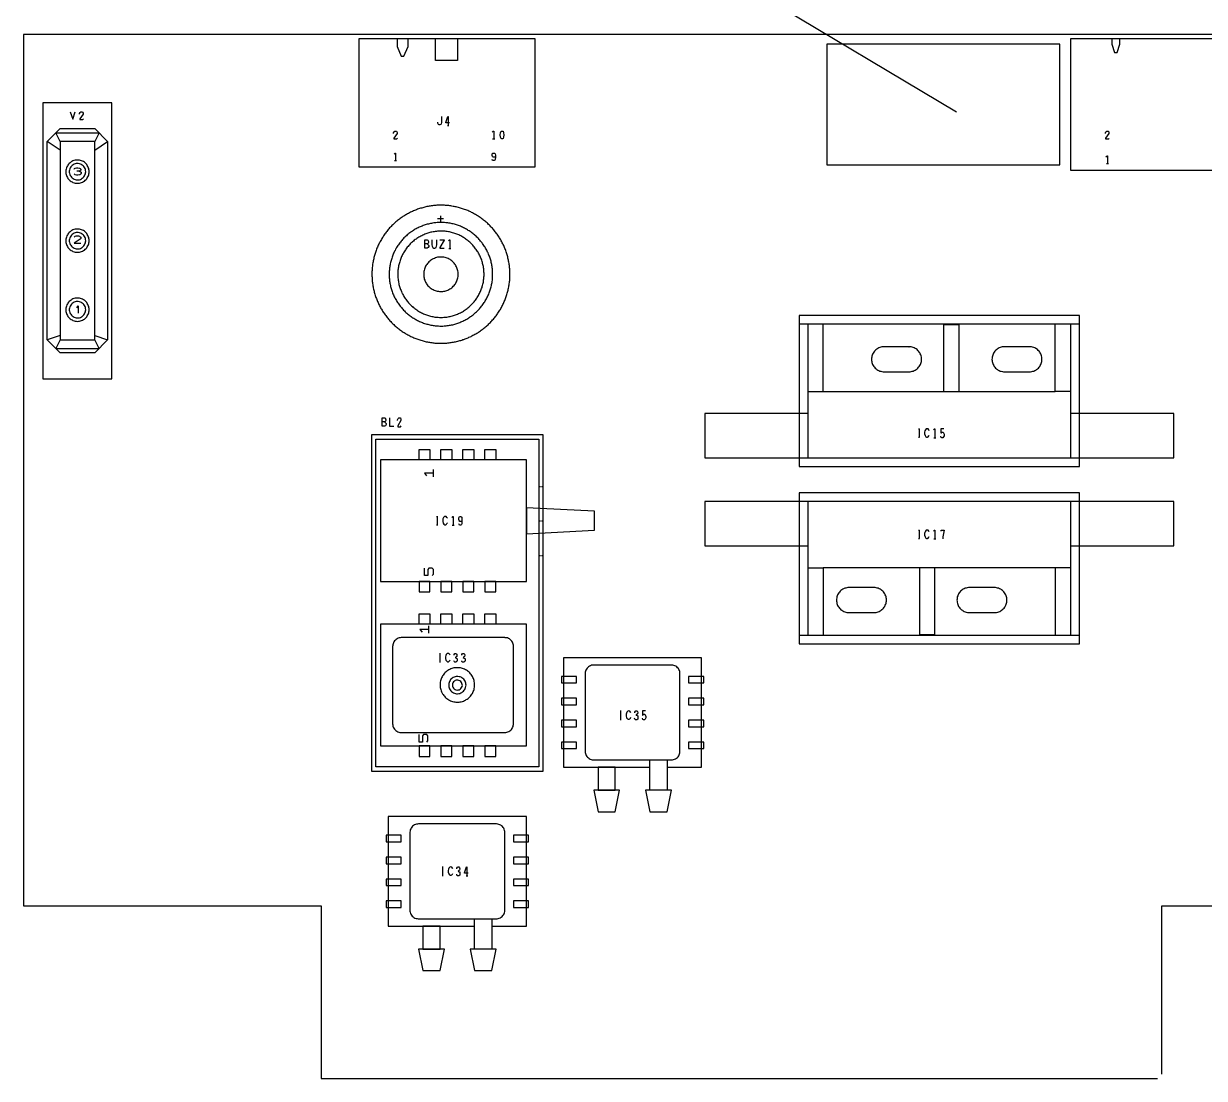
# Model space of a CAD drawing. Header units: millimetres. Extents: x 0 to 1189, y 35 to 806.
# Drawn here: x 262 to 638.5, y 295.2 to 631.5 of the extents above; entities that cross this region are included whole.
import ezdxf

# ---------------------------------------------------------------- set-up
doc = ezdxf.new("R2010")
doc.units = ezdxf.units.MM
doc.layers.add('Pen 1', color=7, linetype='Continuous')

msp = doc.modelspace()

# ---------------------------------------------------------------- linework, layer by layer
at = {"layer": 'Pen 1', "color": 7, "lineweight": 30}
for p, q in [((559.53, 603.22), (448.42, 669.53)), ((397.15, 599), (397.62, 599)), ((273.62, 591.12), (269.5, 593.88)), ((284.62, 591.12), (288.75, 593.88)), ((411.55, 594.75), (412.23, 594.75)), ((380.23, 587.78), (380.92, 587.78)), ((607.28, 586.9), (607.97, 586.9)), ((394, 569.3), (395.88, 569.3)), ((394.95, 570.15), (394.95, 568.42)), ((397.58, 559.72), (398.2, 559.72)), ((273.62, 532), (269.5, 530.62)), ((284.62, 532), (288.75, 530.62)), ((517, 514.12), (590.97, 514.12)), ((547.38, 502.27), (547.72, 502.27)), ((547.53, 502.27), (547.53, 499.58)), ((547.38, 499.58), (547.72, 499.58)), ((552.3, 499.45), (552.9, 499.45)), ((392.65, 486.92), (392.65, 489.27)), ((426.27, 483.9), (426.55, 483.9)), ((426.83, 483.9), (427.1, 483.9)), ((427.38, 483.9), (427.65, 483.9)), ((393.67, 474.35), (394.02, 474.35)), ((393.67, 471.62), (394.02, 471.62)), ((393.85, 474.35), (393.85, 471.62)), ((398.6, 471.52), (399.23, 471.52)), ((426.27, 472.9), (426.55, 472.9)), ((426.83, 472.9), (427.1, 472.9)), ((427.38, 472.9), (427.65, 472.9)), ((547.38, 469.98), (547.72, 469.98)), ((547.38, 467.27), (547.72, 467.27)), ((547.53, 469.98), (547.53, 467.27)), ((552.3, 467.15), (552.9, 467.15)), ((426.27, 461.9), (426.55, 461.9)), ((426.83, 461.9), (427.1, 461.9)), ((427.38, 461.9), (427.65, 461.9)), ((590.97, 457.98), (517, 457.98)), ((391.2, 437.08), (391.2, 439.42)), ((394.55, 430.67), (394.9, 430.67)), ((394.73, 430.67), (394.73, 427.98)), ((394.55, 427.98), (394.9, 427.98)), ((452.2, 412.35), (452.55, 412.35)), ((452.35, 412.35), (452.35, 409.62)), ((452.2, 409.62), (452.55, 409.62)), ((467.17, 394.38), (478.17, 394.38)), ((395.42, 362.58), (395.77, 362.58)), ((395.58, 362.58), (395.58, 359.85)), ((395.42, 359.85), (395.77, 359.85)), ((403.12, 359.75), (403.6, 359.75)), ((411.3, 343.73), (422.3, 343.73))]:
    msp.add_line(p, q, dxfattribs=at)
for points in [[(625, 296.55), (625, 350.2), (784.53, 350.2), (784.53, 627.97), (261.95, 627.97), (261.95, 350.2), (356.83, 350.2), (356.83, 295.17), (623.62, 295.17)], [(425.12, 585.78), (425.12, 626.65), (368.85, 626.65), (368.85, 585.78), (425.12, 585.78)], [(381.08, 626.65), (381.08, 624.12), (382.33, 621.05), (383.25, 621.05), (384.58, 624.12), (384.58, 626.65)], [(400.3, 626.65), (400.3, 619.67), (393.3, 619.67), (393.3, 626.65)], [(707.67, 626.65), (595.9, 626.65), (595.9, 584.72), (707.67, 584.72), (707.67, 626.65)], [(609, 626.65), (609, 624.9), (609.88, 622.28), (610.75, 622.28), (611.62, 624.9), (611.62, 626.65)], [(592.4, 586.4), (592.4, 624.9), (518.15, 624.9), (518.15, 586.4), (592.4, 586.4)], [(268.12, 518.25), (290.12, 518.25), (290.12, 606.25), (268.12, 606.25), (268.12, 518.25)], [(276.85, 603.3), (277.65, 601.03), (278.42, 603.3)], [(279.77, 602.58), (279.77, 602.78), (279.95, 603.08), (280.25, 603.3), (280.5, 603.3), (280.75, 603.25), (280.92, 602.88), (280.92, 602.58), (279.85, 601.08), (279.85, 600.88), (280.85, 600.88), (281.02, 601.08)], [(395.23, 601.83), (395.23, 599.97), (395.15, 599.55), (395, 599.3), (394.75, 599.2), (394.52, 599.2), (394.25, 599.3), (394.02, 599.67), (394.02, 600.03)], [(397.83, 599.85), (396.58, 599.85), (396.58, 599.97), (397.23, 601.83), (397.4, 601.83), (397.4, 599)], [(273.62, 526.5), (269.5, 530.62), (269.5, 593.88), (273.62, 598), (284.62, 598), (288.75, 593.88), (288.75, 530.62), (284.62, 526.5), (273.62, 526.5)], [(273.62, 593.88), (272.25, 596.62), (286, 596.62), (284.62, 593.88)], [(379.92, 596.45), (379.92, 596.65), (380.1, 596.97), (380.4, 597.17), (380.65, 597.17), (380.92, 597.12), (381.1, 596.78), (381.1, 596.45), (380.02, 594.95), (380.02, 594.75), (381, 594.75), (381.17, 594.95)], [(411.4, 596.88), (411.75, 597.17), (411.88, 597.17), (411.88, 594.75)], [(414.73, 597.17), (414.9, 597.12), (415.05, 596.65), (415.15, 596.05), (415.05, 595.28), (414.9, 594.8), (414.73, 594.75), (414.45, 594.75), (414.3, 594.8), (414.08, 595.28), (413.98, 596.05), (414.08, 596.65), (414.3, 597.12), (414.45, 597.17), (414.73, 597.17)], [(606.97, 596.45), (606.97, 596.65), (607.15, 596.97), (607.45, 597.17), (607.7, 597.17), (607.97, 597.12), (608.12, 596.78), (608.12, 596.45), (607.05, 594.95), (607.05, 594.75), (608.05, 594.75), (608.22, 594.95)], [(273.62, 530.62), (284.62, 530.62), (284.62, 593.88), (273.62, 593.88), (273.62, 530.62)], [(282.85, 584.25), (282.83, 584.6), (282.77, 584.95), (282.7, 585.28), (282.58, 585.62), (282.45, 585.92), (282.27, 586.22), (282.08, 586.53), (281.85, 586.8), (281.6, 587.03), (281.33, 587.25), (281.02, 587.45), (280.73, 587.6), (280.4, 587.75), (280.08, 587.85), (279.73, 587.92), (279.4, 587.95), (279.05, 587.97), (278.7, 587.95), (278.35, 587.88), (278, 587.8), (277.67, 587.67), (277.38, 587.53), (277.08, 587.35), (276.8, 587.12), (276.52, 586.9), (276.3, 586.65), (276.08, 586.38), (275.9, 586.08), (275.75, 585.78), (275.62, 585.45), (275.52, 585.1), (275.45, 584.75), (275.42, 584.42), (275.42, 584.08), (275.45, 583.72), (275.52, 583.38), (275.62, 583.05), (275.75, 582.72), (275.9, 582.4), (276.1, 582.12), (276.3, 581.85), (276.55, 581.58), (276.8, 581.35), (277.1, 581.15), (277.4, 580.97), (277.7, 580.83), (278.02, 580.7), (278.38, 580.62), (278.73, 580.58), (279.08, 580.55), (279.42, 580.55), (279.75, 580.6), (280.1, 580.67), (280.42, 580.78), (280.75, 580.9), (281.05, 581.08), (281.35, 581.28), (281.62, 581.5), (281.88, 581.75), (282.1, 582), (282.27, 582.3), (282.45, 582.6), (282.6, 582.92), (282.7, 583.25), (282.77, 583.58), (282.83, 583.92), (282.85, 584.25)], [(380.1, 589.88), (380.45, 590.2), (380.58, 590.2), (380.58, 587.78)], [(412.45, 589.1), (412.27, 588.9), (412.1, 588.85), (411.7, 588.85), (411.45, 589.05), (411.38, 589.38), (411.38, 589.78), (411.55, 590.15), (411.85, 590.2), (412.1, 590.2), (412.35, 589.97), (412.45, 589.47), (412.45, 588.85), (412.35, 588.17), (412.27, 587.97), (412, 587.78), (411.7, 587.78), (411.55, 587.83), (411.38, 588.17)], [(607.15, 589), (607.5, 589.33), (607.62, 589.33), (607.62, 586.9)], [(281.75, 584.25), (281.73, 584.6), (281.65, 584.95), (281.55, 585.28), (281.38, 585.58), (281.17, 585.88), (280.95, 586.12), (280.67, 586.35), (280.4, 586.55), (280.08, 586.7), (279.75, 586.8), (279.4, 586.85), (279.05, 586.88), (278.7, 586.83), (278.38, 586.75), (278.05, 586.62), (277.73, 586.45), (277.45, 586.25), (277.2, 586), (276.98, 585.75), (276.8, 585.45), (276.67, 585.12), (276.58, 584.78), (276.52, 584.45), (276.52, 584.1), (276.58, 583.75), (276.65, 583.4), (276.8, 583.08), (276.98, 582.78), (277.17, 582.5), (277.42, 582.28), (277.73, 582.05), (278.02, 581.9), (278.35, 581.78), (278.67, 581.67), (279.02, 581.65), (279.38, 581.65), (279.73, 581.7), (280.05, 581.8), (280.38, 581.95), (280.67, 582.15), (280.92, 582.38), (281.17, 582.62), (281.38, 582.9), (281.52, 583.22), (281.65, 583.55), (281.73, 583.88), (281.75, 584.22), (281.75, 584.25)], [(278.02, 585.05), (278.15, 585.22), (278.4, 585.42), (278.77, 585.5), (279.27, 585.5), (279.77, 585.42), (280.02, 585.22), (280.15, 585.05), (280.15, 584.78), (280.02, 584.6), (279.92, 584.5), (279.62, 584.4), (278.88, 584.4)], [(279.62, 584.4), (280.02, 584.35), (280.27, 584.08), (280.27, 583.7), (280.15, 583.42), (279.92, 583.25), (279.27, 583.15), (278.77, 583.15), (278.4, 583.25), (278.02, 583.6)], [(417.05, 551.55), (417.05, 551.9), (417.05, 552.25), (417.02, 552.6), (417, 552.95), (416.98, 553.3), (416.95, 553.65), (416.92, 553.97), (416.88, 554.33), (416.83, 554.67), (416.77, 555.03), (416.73, 555.38), (416.65, 555.7), (416.58, 556.05), (416.52, 556.4), (416.42, 556.72), (416.35, 557.08), (416.25, 557.4), (416.17, 557.75), (416.08, 558.08), (415.95, 558.4), (415.85, 558.72), (415.73, 559.08), (415.6, 559.4), (415.48, 559.72), (415.35, 560.05), (415.23, 560.35), (415.08, 560.67), (414.92, 561), (414.77, 561.3), (414.62, 561.62), (414.45, 561.92), (414.27, 562.22), (414.12, 562.53), (413.95, 562.83), (413.75, 563.12), (413.58, 563.42), (413.38, 563.72), (413.17, 564), (412.98, 564.3), (412.77, 564.58), (412.58, 564.85), (412.35, 565.12), (412.15, 565.4), (411.92, 565.67), (411.7, 565.95), (411.48, 566.2), (411.23, 566.45), (411, 566.72), (410.75, 566.97), (410.5, 567.2), (410.25, 567.45), (410, 567.7), (409.75, 567.92), (409.48, 568.15), (409.23, 568.38), (408.95, 568.6), (408.67, 568.83), (408.4, 569.05), (408.12, 569.25), (407.85, 569.45), (407.55, 569.65), (407.27, 569.85), (406.98, 570.05), (406.67, 570.22), (406.38, 570.4), (406.08, 570.58), (405.77, 570.75), (405.48, 570.92), (405.17, 571.1), (404.85, 571.25), (404.55, 571.4), (404.23, 571.55), (403.9, 571.7), (403.6, 571.83), (403.27, 571.95), (402.95, 572.1), (402.62, 572.2), (402.3, 572.33), (401.95, 572.45), (401.62, 572.55), (401.3, 572.65), (400.95, 572.75), (400.62, 572.83), (400.27, 572.92), (399.95, 573), (399.6, 573.08), (399.27, 573.15), (398.92, 573.2), (398.58, 573.28), (398.23, 573.33), (397.9, 573.38), (397.55, 573.42), (397.2, 573.45), (396.85, 573.47), (396.5, 573.5), (396.15, 573.53), (395.8, 573.55), (395.45, 573.55), (395.1, 573.55), (394.75, 573.55), (394.4, 573.55), (394.08, 573.53), (393.73, 573.53), (393.38, 573.5), (393.02, 573.45), (392.67, 573.42), (392.33, 573.38), (391.98, 573.35), (391.65, 573.3), (391.3, 573.22), (390.95, 573.17), (390.6, 573.1), (390.27, 573.03), (389.92, 572.95), (389.6, 572.88), (389.25, 572.78), (388.92, 572.67), (388.58, 572.58), (388.25, 572.47), (387.92, 572.38), (387.6, 572.25), (387.27, 572.12), (386.95, 572), (386.62, 571.88), (386.3, 571.75), (385.98, 571.6), (385.65, 571.45), (385.35, 571.3), (385.02, 571.15), (384.73, 570.97), (384.42, 570.83), (384.12, 570.65), (383.83, 570.47), (383.52, 570.3), (383.23, 570.1), (382.92, 569.92), (382.65, 569.72), (382.35, 569.53), (382.08, 569.33), (381.8, 569.1), (381.52, 568.9), (381.25, 568.67), (380.98, 568.47), (380.7, 568.25), (380.45, 568), (380.17, 567.78), (379.92, 567.53), (379.67, 567.3), (379.42, 567.05), (379.2, 566.8), (378.95, 566.55), (378.7, 566.3), (378.48, 566.03), (378.25, 565.78), (378.02, 565.5), (377.8, 565.22), (377.6, 564.95), (377.4, 564.67), (377.17, 564.4), (376.98, 564.1), (376.77, 563.83), (376.6, 563.53), (376.4, 563.22), (376.23, 562.95), (376.05, 562.65), (375.88, 562.33), (375.7, 562.03), (375.55, 561.72), (375.38, 561.42), (375.23, 561.1), (375.08, 560.78), (374.92, 560.47), (374.8, 560.15), (374.65, 559.83), (374.52, 559.5), (374.4, 559.17), (374.3, 558.85), (374.17, 558.53), (374.08, 558.2), (373.98, 557.85), (373.88, 557.53), (373.77, 557.17), (373.7, 556.85), (373.6, 556.5), (373.52, 556.17), (373.48, 555.83), (373.4, 555.47), (373.35, 555.15), (373.27, 554.8), (373.25, 554.45), (373.2, 554.1), (373.15, 553.75), (373.12, 553.4), (373.1, 553.08), (373.08, 552.72), (373.05, 552.38), (373.05, 552.03), (373.05, 551.67), (373.05, 551.33), (373.05, 550.97), (373.08, 550.62), (373.08, 550.28), (373.1, 549.92), (373.12, 549.58), (373.17, 549.22), (373.2, 548.9), (373.25, 548.55), (373.3, 548.2), (373.35, 547.85), (373.42, 547.53), (373.48, 547.17), (373.55, 546.83), (373.62, 546.5), (373.73, 546.15), (373.8, 545.83), (373.9, 545.47), (374, 545.15), (374.1, 544.8), (374.23, 544.47), (374.33, 544.15), (374.45, 543.83), (374.58, 543.5), (374.7, 543.17), (374.83, 542.85), (374.98, 542.53), (375.12, 542.22), (375.27, 541.9), (375.42, 541.6), (375.6, 541.28), (375.75, 540.97), (375.92, 540.67), (376.1, 540.38), (376.27, 540.08), (376.45, 539.78), (376.65, 539.47), (376.85, 539.2), (377.05, 538.9), (377.25, 538.62), (377.45, 538.35), (377.67, 538.08), (377.88, 537.8), (378.1, 537.53), (378.33, 537.25), (378.55, 537), (378.77, 536.72), (379.02, 536.47), (379.25, 536.22), (379.5, 535.97), (379.75, 535.72), (380, 535.5), (380.27, 535.25), (380.52, 535.03), (380.8, 534.8), (381.05, 534.58), (381.33, 534.35), (381.6, 534.12), (381.88, 533.92), (382.15, 533.72), (382.45, 533.53), (382.73, 533.33), (383.02, 533.12), (383.33, 532.95), (383.6, 532.75), (383.9, 532.58), (384.2, 532.4), (384.52, 532.22), (384.83, 532.08), (385.12, 531.9), (385.45, 531.75), (385.75, 531.6), (386.08, 531.45), (386.4, 531.33), (386.73, 531.17), (387.05, 531.05), (387.38, 530.92), (387.7, 530.83), (388.02, 530.7), (388.35, 530.6), (388.67, 530.5), (389.02, 530.4), (389.35, 530.3), (389.7, 530.2), (390.02, 530.12), (390.38, 530.05), (390.73, 529.97), (391.05, 529.92), (391.4, 529.85), (391.75, 529.8), (392.1, 529.75), (392.42, 529.7), (392.77, 529.67), (393.12, 529.62), (393.48, 529.6), (393.83, 529.58), (394.17, 529.58), (394.52, 529.55), (394.88, 529.55), (395.23, 529.55), (395.58, 529.55), (395.92, 529.58), (396.25, 529.58), (396.6, 529.6), (396.95, 529.62), (397.3, 529.67), (397.65, 529.7), (398, 529.75), (398.35, 529.8), (398.67, 529.85), (399.02, 529.9), (399.38, 529.97), (399.7, 530.05), (400.05, 530.12), (400.4, 530.2), (400.73, 530.3), (401.08, 530.38), (401.4, 530.47), (401.73, 530.58), (402.05, 530.7), (402.4, 530.8), (402.73, 530.92), (403.05, 531.05), (403.38, 531.17), (403.7, 531.33), (404, 531.45), (404.33, 531.6), (404.65, 531.75), (404.95, 531.9), (405.27, 532.08), (405.58, 532.22), (405.88, 532.4), (406.17, 532.58), (406.48, 532.75), (406.77, 532.92), (407.08, 533.12), (407.35, 533.33), (407.65, 533.5), (407.92, 533.7), (408.2, 533.92), (408.5, 534.12), (408.75, 534.35), (409.02, 534.58), (409.3, 534.78), (409.58, 535.03), (409.83, 535.25), (410.08, 535.47), (410.33, 535.72), (410.58, 535.97), (410.83, 536.22), (411.08, 536.47), (411.3, 536.72), (411.52, 536.97), (411.77, 537.25), (412, 537.5), (412.2, 537.78), (412.42, 538.05), (412.65, 538.33), (412.85, 538.6), (413.05, 538.9), (413.25, 539.17), (413.45, 539.47), (413.62, 539.78), (413.83, 540.05), (414, 540.35), (414.17, 540.65), (414.35, 540.97), (414.5, 541.28), (414.67, 541.58), (414.83, 541.9), (414.98, 542.2), (415.12, 542.53), (415.25, 542.85), (415.4, 543.17), (415.52, 543.47), (415.65, 543.8), (415.77, 544.15), (415.88, 544.47), (416, 544.8), (416.1, 545.12), (416.2, 545.47), (416.3, 545.8), (416.38, 546.15), (416.45, 546.47), (416.52, 546.83), (416.6, 547.15), (416.67, 547.5), (416.73, 547.85), (416.8, 548.17), (416.85, 548.53), (416.9, 548.88), (416.92, 549.22), (416.98, 549.58), (417, 549.92), (417.02, 550.28), (417.02, 550.62), (417.05, 550.95), (417.05, 551.3), (417.05, 551.55)], [(282.85, 562.25), (282.83, 562.6), (282.77, 562.95), (282.7, 563.28), (282.58, 563.6), (282.45, 563.92), (282.27, 564.22), (282.08, 564.53), (281.85, 564.78), (281.6, 565.03), (281.33, 565.25), (281.02, 565.45), (280.73, 565.6), (280.4, 565.75), (280.08, 565.85), (279.73, 565.92), (279.4, 565.95), (279.05, 565.95), (278.7, 565.92), (278.35, 565.88), (278, 565.8), (277.67, 565.67), (277.38, 565.53), (277.08, 565.35), (276.8, 565.12), (276.52, 564.9), (276.3, 564.65), (276.08, 564.38), (275.9, 564.08), (275.75, 563.75), (275.62, 563.42), (275.52, 563.1), (275.45, 562.75), (275.42, 562.4), (275.42, 562.08), (275.45, 561.72), (275.52, 561.38), (275.62, 561.05), (275.75, 560.72), (275.9, 560.4), (276.1, 560.1), (276.3, 559.83), (276.55, 559.58), (276.8, 559.35), (277.1, 559.15), (277.4, 558.97), (277.7, 558.83), (278.02, 558.7), (278.38, 558.62), (278.73, 558.55), (279.08, 558.55), (279.42, 558.55), (279.75, 558.6), (280.1, 558.67), (280.42, 558.78), (280.75, 558.9), (281.05, 559.08), (281.35, 559.28), (281.62, 559.5), (281.88, 559.72), (282.1, 560), (282.27, 560.3), (282.45, 560.6), (282.6, 560.92), (282.7, 561.25), (282.77, 561.58), (282.83, 561.92), (282.85, 562.25)], [(411.55, 551.55), (411.55, 551.9), (411.52, 552.25), (411.52, 552.6), (411.5, 552.95), (411.45, 553.3), (411.42, 553.62), (411.38, 553.97), (411.33, 554.33), (411.25, 554.67), (411.17, 555), (411.1, 555.35), (411.02, 555.7), (410.92, 556.03), (410.83, 556.35), (410.73, 556.7), (410.62, 557.03), (410.5, 557.35), (410.38, 557.67), (410.25, 558), (410.1, 558.33), (409.95, 558.62), (409.8, 558.95), (409.65, 559.25), (409.48, 559.55), (409.3, 559.88), (409.12, 560.17), (408.95, 560.45), (408.75, 560.75), (408.55, 561.05), (408.35, 561.33), (408.15, 561.6), (407.92, 561.88), (407.7, 562.15), (407.48, 562.4), (407.25, 562.67), (407, 562.92), (406.77, 563.17), (406.52, 563.42), (406.27, 563.65), (406, 563.9), (405.75, 564.12), (405.48, 564.35), (405.2, 564.55), (404.92, 564.78), (404.65, 564.97), (404.35, 565.17), (404.08, 565.38), (403.77, 565.55), (403.48, 565.75), (403.17, 565.92), (402.88, 566.08), (402.55, 566.25), (402.25, 566.4), (401.92, 566.55), (401.62, 566.7), (401.3, 566.83), (400.98, 566.95), (400.65, 567.08), (400.33, 567.2), (399.98, 567.3), (399.65, 567.4), (399.33, 567.5), (398.98, 567.58), (398.62, 567.65), (398.3, 567.72), (397.95, 567.8), (397.6, 567.85), (397.27, 567.9), (396.92, 567.95), (396.58, 567.97), (396.23, 568), (395.88, 568.03), (395.52, 568.05), (395.17, 568.05), (394.83, 568.05), (394.48, 568.05), (394.12, 568.03), (393.8, 568), (393.45, 567.97), (393.1, 567.95), (392.75, 567.9), (392.4, 567.85), (392.05, 567.78), (391.73, 567.72), (391.38, 567.65), (391.05, 567.55), (390.7, 567.47), (390.38, 567.38), (390.02, 567.28), (389.7, 567.17), (389.38, 567.05), (389.05, 566.92), (388.73, 566.8), (388.4, 566.65), (388.08, 566.53), (387.77, 566.38), (387.45, 566.2), (387.15, 566.05), (386.85, 565.88), (386.55, 565.7), (386.25, 565.53), (385.95, 565.33), (385.67, 565.12), (385.38, 564.92), (385.1, 564.72), (384.83, 564.5), (384.55, 564.3), (384.3, 564.08), (384.02, 563.83), (383.77, 563.6), (383.52, 563.35), (383.27, 563.12), (383.02, 562.88), (382.8, 562.6), (382.58, 562.35), (382.35, 562.08), (382.12, 561.8), (381.9, 561.53), (381.7, 561.25), (381.5, 560.97), (381.3, 560.67), (381.1, 560.4), (380.92, 560.1), (380.75, 559.8), (380.58, 559.5), (380.42, 559.17), (380.25, 558.88), (380.1, 558.55), (379.95, 558.25), (379.83, 557.92), (379.7, 557.6), (379.58, 557.28), (379.45, 556.95), (379.35, 556.6), (379.25, 556.28), (379.15, 555.95), (379.05, 555.6), (378.98, 555.28), (378.9, 554.92), (378.83, 554.58), (378.77, 554.25), (378.73, 553.9), (378.67, 553.55), (378.62, 553.2), (378.6, 552.85), (378.58, 552.5), (378.55, 552.17), (378.55, 551.83), (378.55, 551.47), (378.55, 551.12), (378.58, 550.78), (378.58, 550.42), (378.62, 550.08), (378.65, 549.72), (378.7, 549.38), (378.75, 549.05), (378.8, 548.7), (378.85, 548.35), (378.92, 548), (379, 547.67), (379.1, 547.33), (379.17, 547), (379.27, 546.67), (379.4, 546.33), (379.5, 546), (379.62, 545.67), (379.75, 545.35), (379.9, 545.03), (380.02, 544.7), (380.17, 544.4), (380.33, 544.08), (380.5, 543.78), (380.65, 543.47), (380.83, 543.17), (381.02, 542.88), (381.2, 542.58), (381.4, 542.28), (381.6, 542), (381.8, 541.72), (382, 541.42), (382.23, 541.17), (382.45, 540.9), (382.67, 540.62), (382.9, 540.38), (383.15, 540.12), (383.4, 539.88), (383.65, 539.62), (383.9, 539.4), (384.15, 539.15), (384.42, 538.92), (384.7, 538.7), (384.95, 538.5), (385.25, 538.28), (385.52, 538.08), (385.8, 537.88), (386.1, 537.67), (386.4, 537.5), (386.7, 537.33), (387, 537.15), (387.3, 536.97), (387.6, 536.83), (387.92, 536.67), (388.25, 536.53), (388.55, 536.38), (388.88, 536.25), (389.2, 536.12), (389.52, 536), (389.85, 535.88), (390.2, 535.78), (390.52, 535.67), (390.88, 535.6), (391.2, 535.5), (391.55, 535.42), (391.88, 535.35), (392.23, 535.3), (392.58, 535.22), (392.92, 535.17), (393.25, 535.15), (393.6, 535.1), (393.95, 535.08), (394.3, 535.08), (394.65, 535.05), (395, 535.05), (395.35, 535.05), (395.7, 535.05), (396.05, 535.08), (396.4, 535.1), (396.75, 535.12), (397.08, 535.17), (397.42, 535.22), (397.77, 535.28), (398.12, 535.33), (398.45, 535.4), (398.8, 535.47), (399.15, 535.58), (399.48, 535.65), (399.8, 535.75), (400.15, 535.85), (400.48, 535.97), (400.8, 536.08), (401.12, 536.2), (401.45, 536.35), (401.77, 536.47), (402.08, 536.62), (402.4, 536.78), (402.7, 536.92), (403.02, 537.1), (403.33, 537.28), (403.62, 537.45), (403.92, 537.62), (404.2, 537.83), (404.5, 538.03), (404.77, 538.22), (405.05, 538.42), (405.33, 538.65), (405.6, 538.88), (405.88, 539.1), (406.12, 539.33), (406.38, 539.55), (406.62, 539.8), (406.88, 540.05), (407.12, 540.3), (407.35, 540.55), (407.58, 540.83), (407.8, 541.1), (408.02, 541.35), (408.25, 541.62), (408.45, 541.92), (408.65, 542.2), (408.85, 542.5), (409.02, 542.78), (409.2, 543.08), (409.4, 543.38), (409.55, 543.7), (409.73, 544), (409.88, 544.3), (410.02, 544.62), (410.17, 544.95), (410.3, 545.25), (410.42, 545.58), (410.55, 545.9), (410.67, 546.25), (410.77, 546.58), (410.88, 546.9), (410.98, 547.25), (411.08, 547.58), (411.15, 547.92), (411.23, 548.25), (411.27, 548.6), (411.35, 548.95), (411.4, 549.28), (411.45, 549.62), (411.48, 549.97), (411.5, 550.33), (411.52, 550.67), (411.55, 551.03), (411.55, 551.38), (411.55, 551.55)], [(408.8, 551.55), (408.8, 551.9), (408.77, 552.25), (408.75, 552.6), (408.73, 552.95), (408.7, 553.3), (408.65, 553.65), (408.58, 553.97), (408.52, 554.33), (408.45, 554.67), (408.35, 555), (408.27, 555.35), (408.17, 555.67), (408.05, 556), (407.95, 556.35), (407.83, 556.67), (407.67, 557), (407.55, 557.3), (407.38, 557.62), (407.23, 557.92), (407.08, 558.25), (406.9, 558.55), (406.7, 558.85), (406.52, 559.15), (406.33, 559.42), (406.12, 559.7), (405.9, 560), (405.7, 560.28), (405.48, 560.53), (405.23, 560.8), (405, 561.05), (404.75, 561.3), (404.5, 561.55), (404.25, 561.78), (403.98, 562), (403.7, 562.22), (403.42, 562.45), (403.15, 562.65), (402.88, 562.85), (402.58, 563.05), (402.3, 563.25), (402, 563.42), (401.67, 563.6), (401.38, 563.75), (401.08, 563.92), (400.75, 564.08), (400.42, 564.2), (400.1, 564.35), (399.77, 564.47), (399.45, 564.58), (399.12, 564.7), (398.77, 564.78), (398.45, 564.88), (398.1, 564.95), (397.75, 565.03), (397.42, 565.1), (397.08, 565.15), (396.73, 565.2), (396.38, 565.25), (396.02, 565.28), (395.67, 565.3), (395.33, 565.3), (394.98, 565.3), (394.62, 565.3), (394.27, 565.28), (393.92, 565.25), (393.6, 565.22), (393.25, 565.17), (392.9, 565.12), (392.55, 565.08), (392.2, 565), (391.88, 564.92), (391.52, 564.85), (391.2, 564.75), (390.85, 564.65), (390.52, 564.55), (390.2, 564.42), (389.88, 564.3), (389.55, 564.15), (389.23, 564.03), (388.92, 563.85), (388.6, 563.7), (388.3, 563.53), (388, 563.35), (387.7, 563.17), (387.4, 562.97), (387.12, 562.78), (386.83, 562.58), (386.55, 562.38), (386.27, 562.15), (386.02, 561.92), (385.75, 561.7), (385.5, 561.45), (385.25, 561.2), (385.02, 560.95), (384.77, 560.7), (384.55, 560.42), (384.33, 560.17), (384.1, 559.9), (383.9, 559.6), (383.7, 559.33), (383.5, 559.03), (383.33, 558.72), (383.15, 558.42), (382.98, 558.12), (382.8, 557.83), (382.65, 557.5), (382.5, 557.2), (382.38, 556.88), (382.23, 556.55), (382.12, 556.22), (382, 555.9), (381.9, 555.55), (381.8, 555.22), (381.7, 554.88), (381.62, 554.55), (381.55, 554.2), (381.5, 553.85), (381.42, 553.5), (381.4, 553.17), (381.35, 552.83), (381.33, 552.47), (381.3, 552.12), (381.3, 551.78), (381.3, 551.42), (381.3, 551.08), (381.33, 550.72), (381.35, 550.38), (381.38, 550.03), (381.42, 549.67), (381.48, 549.33), (381.52, 549), (381.6, 548.65), (381.67, 548.3), (381.77, 547.97), (381.88, 547.62), (381.98, 547.3), (382.08, 546.97), (382.2, 546.65), (382.33, 546.33), (382.48, 546), (382.62, 545.67), (382.77, 545.38), (382.92, 545.05), (383.1, 544.75), (383.27, 544.45), (383.45, 544.15), (383.65, 543.85), (383.85, 543.58), (384.05, 543.28), (384.27, 543), (384.5, 542.75), (384.73, 542.47), (384.95, 542.22), (385.2, 541.95), (385.45, 541.72), (385.7, 541.47), (385.95, 541.25), (386.23, 541), (386.5, 540.8), (386.77, 540.58), (387.05, 540.38), (387.33, 540.17), (387.62, 539.97), (387.92, 539.8), (388.23, 539.62), (388.52, 539.45), (388.83, 539.28), (389.15, 539.12), (389.48, 538.97), (389.8, 538.85), (390.12, 538.72), (390.45, 538.6), (390.77, 538.47), (391.1, 538.38), (391.45, 538.28), (391.77, 538.2), (392.12, 538.12), (392.48, 538.05), (392.8, 537.97), (393.15, 537.92), (393.5, 537.88), (393.85, 537.85), (394.2, 537.83), (394.55, 537.8), (394.9, 537.8), (395.25, 537.8), (395.6, 537.8), (395.95, 537.83), (396.3, 537.85), (396.62, 537.9), (396.98, 537.92), (397.33, 538), (397.67, 538.05), (398.02, 538.12), (398.35, 538.2), (398.7, 538.3), (399.02, 538.4), (399.35, 538.5), (399.7, 538.6), (400.02, 538.72), (400.35, 538.85), (400.67, 539), (400.98, 539.15), (401.3, 539.3), (401.6, 539.47), (401.9, 539.62), (402.2, 539.8), (402.5, 540), (402.8, 540.2), (403.08, 540.4), (403.38, 540.6), (403.65, 540.83), (403.9, 541.03), (404.17, 541.28), (404.42, 541.5), (404.67, 541.75), (404.92, 542), (405.17, 542.25), (405.4, 542.5), (405.62, 542.78), (405.85, 543.05), (406.08, 543.33), (406.27, 543.6), (406.48, 543.9), (406.65, 544.17), (406.85, 544.47), (407.02, 544.78), (407.17, 545.08), (407.35, 545.4), (407.5, 545.7), (407.65, 546.03), (407.77, 546.35), (407.9, 546.67), (408.02, 547), (408.15, 547.33), (408.25, 547.67), (408.33, 548), (408.42, 548.35), (408.5, 548.67), (408.58, 549.03), (408.62, 549.38), (408.67, 549.72), (408.73, 550.08), (408.75, 550.42), (408.77, 550.75), (408.8, 551.1), (408.8, 551.45), (408.8, 551.55)], [(281.75, 562.25), (281.73, 562.6), (281.65, 562.95), (281.55, 563.28), (281.38, 563.58), (281.17, 563.88), (280.95, 564.12), (280.67, 564.35), (280.4, 564.55), (280.08, 564.67), (279.75, 564.8), (279.4, 564.85), (279.05, 564.85), (278.7, 564.83), (278.38, 564.75), (278.05, 564.62), (277.73, 564.45), (277.45, 564.25), (277.2, 564), (276.98, 563.72), (276.8, 563.42), (276.67, 563.12), (276.58, 562.78), (276.52, 562.42), (276.52, 562.08), (276.58, 561.75), (276.65, 561.4), (276.8, 561.08), (276.98, 560.78), (277.17, 560.5), (277.42, 560.28), (277.73, 560.05), (278.02, 559.88), (278.35, 559.75), (278.67, 559.67), (279.02, 559.65), (279.38, 559.65), (279.73, 559.7), (280.05, 559.8), (280.38, 559.95), (280.67, 560.12), (280.92, 560.35), (281.17, 560.62), (281.38, 560.9), (281.52, 561.2), (281.65, 561.55), (281.73, 561.88), (281.75, 562.22), (281.75, 562.25)], [(278.02, 563.33), (278.15, 563.5), (278.42, 563.67), (278.7, 563.78), (279.48, 563.78), (279.75, 563.67), (280.02, 563.5), (280.15, 563.33), (280.15, 562.95), (280.02, 562.78), (278.02, 561.42), (280.15, 561.42)], [(389.88, 559.9), (389.88, 562.55), (390.62, 562.55), (390.85, 562.47), (391, 562.17), (391.12, 561.95), (391.12, 561.7), (390.85, 561.28), (390.7, 561.22), (389.88, 561.22)], [(390.7, 561.22), (391, 560.97), (391.15, 560.72), (391.15, 560.38), (391, 560.03), (390.7, 559.9), (389.88, 559.9)], [(392.2, 562.55), (392.2, 560.92), (392.27, 560.5), (392.42, 560.12), (392.83, 559.9), (393.1, 559.9), (393.48, 560.12), (393.62, 560.5), (393.75, 560.92), (393.75, 562.55)], [(394.67, 562.55), (396.08, 562.55), (396.08, 562.47), (394.67, 560.03), (394.67, 559.9), (396.1, 559.9)], [(397.48, 562.17), (397.77, 562.55), (397.9, 562.55), (397.9, 559.72)], [(400.55, 551.55), (400.55, 551.9), (400.5, 552.25), (400.45, 552.6), (400.38, 552.92), (400.27, 553.28), (400.15, 553.6), (400.02, 553.9), (399.85, 554.22), (399.67, 554.53), (399.48, 554.8), (399.27, 555.08), (399.02, 555.35), (398.77, 555.58), (398.52, 555.83), (398.25, 556.03), (397.95, 556.22), (397.65, 556.4), (397.35, 556.55), (397.02, 556.67), (396.7, 556.8), (396.35, 556.9), (396.02, 556.97), (395.67, 557.03), (395.33, 557.05), (394.98, 557.05), (394.62, 557.03), (394.27, 557), (393.95, 556.95), (393.6, 556.85), (393.27, 556.75), (392.95, 556.62), (392.62, 556.5), (392.33, 556.33), (392.02, 556.15), (391.73, 555.95), (391.48, 555.72), (391.2, 555.47), (390.98, 555.22), (390.75, 554.97), (390.52, 554.7), (390.35, 554.4), (390.17, 554.1), (390.02, 553.78), (389.9, 553.45), (389.77, 553.12), (389.7, 552.8), (389.62, 552.45), (389.58, 552.1), (389.55, 551.75), (389.55, 551.4), (389.58, 551.05), (389.6, 550.72), (389.67, 550.38), (389.75, 550.03), (389.88, 549.7), (390, 549.38), (390.15, 549.05), (390.3, 548.75), (390.5, 548.45), (390.7, 548.17), (390.92, 547.9), (391.17, 547.65), (391.42, 547.42), (391.67, 547.2), (391.98, 547), (392.27, 546.8), (392.58, 546.65), (392.88, 546.5), (393.2, 546.38), (393.55, 546.25), (393.88, 546.17), (394.23, 546.12), (394.58, 546.08), (394.92, 546.05), (395.27, 546.05), (395.62, 546.08), (395.95, 546.12), (396.3, 546.2), (396.62, 546.28), (396.98, 546.4), (397.3, 546.53), (397.6, 546.67), (397.9, 546.85), (398.2, 547.05), (398.48, 547.25), (398.75, 547.47), (399, 547.72), (399.23, 547.97), (399.45, 548.25), (399.65, 548.53), (399.83, 548.83), (400, 549.15), (400.12, 549.45), (400.25, 549.78), (400.35, 550.12), (400.45, 550.45), (400.5, 550.8), (400.52, 551.15), (400.55, 551.5), (400.55, 551.55)], [(282.85, 540.25), (282.83, 540.6), (282.77, 540.95), (282.7, 541.28), (282.58, 541.6), (282.45, 541.92), (282.27, 542.22), (282.08, 542.53), (281.85, 542.78), (281.6, 543.03), (281.33, 543.25), (281.02, 543.42), (280.73, 543.6), (280.4, 543.72), (280.08, 543.85), (279.73, 543.9), (279.4, 543.95), (279.05, 543.95), (278.7, 543.92), (278.35, 543.88), (278, 543.78), (277.67, 543.67), (277.38, 543.53), (277.08, 543.33), (276.8, 543.12), (276.52, 542.9), (276.3, 542.65), (276.08, 542.38), (275.9, 542.08), (275.75, 541.75), (275.62, 541.42), (275.52, 541.1), (275.45, 540.75), (275.42, 540.4), (275.42, 540.05), (275.45, 539.72), (275.52, 539.38), (275.62, 539.03), (275.75, 538.72), (275.9, 538.4), (276.1, 538.1), (276.3, 537.83), (276.55, 537.58), (276.8, 537.35), (277.1, 537.15), (277.4, 536.97), (277.7, 536.83), (278.02, 536.7), (278.38, 536.62), (278.73, 536.55), (279.08, 536.53), (279.42, 536.55), (279.75, 536.58), (280.1, 536.65), (280.42, 536.78), (280.75, 536.9), (281.05, 537.08), (281.35, 537.28), (281.62, 537.47), (281.88, 537.72), (282.1, 538), (282.27, 538.28), (282.45, 538.6), (282.6, 538.9), (282.7, 539.25), (282.77, 539.58), (282.83, 539.92), (282.85, 540.25)], [(281.75, 540.25), (281.73, 540.6), (281.65, 540.92), (281.55, 541.28), (281.38, 541.58), (281.17, 541.88), (280.95, 542.12), (280.67, 542.35), (280.4, 542.53), (280.08, 542.67), (279.75, 542.8), (279.4, 542.85), (279.05, 542.85), (278.7, 542.83), (278.38, 542.75), (278.05, 542.62), (277.73, 542.45), (277.45, 542.25), (277.2, 542), (276.98, 541.72), (276.8, 541.42), (276.67, 541.12), (276.58, 540.78), (276.52, 540.42), (276.52, 540.08), (276.58, 539.75), (276.65, 539.4), (276.8, 539.08), (276.98, 538.78), (277.17, 538.5), (277.42, 538.25), (277.73, 538.05), (278.02, 537.88), (278.35, 537.75), (278.67, 537.67), (279.02, 537.62), (279.38, 537.65), (279.73, 537.7), (280.05, 537.8), (280.38, 537.95), (280.67, 538.12), (280.92, 538.35), (281.17, 538.62), (281.38, 538.9), (281.52, 539.2), (281.65, 539.55), (281.73, 539.88), (281.75, 540.22), (281.75, 540.25)], [(278.92, 540.83), (279.4, 541.5), (279.4, 539.15)], [(512.03, 507.15), (479.17, 507.15), (479.17, 493), (628.8, 493), (628.8, 507.15), (595.92, 507.15), (595.92, 535.62), (512.03, 535.62), (512.03, 507.15)], [(509.27, 490.25), (598.67, 490.25), (598.67, 538.4), (509.27, 538.4), (509.27, 490.25)], [(598.67, 535.62), (509.27, 535.62), (509.27, 493), (598.67, 493), (598.67, 535.62)], [(595.92, 535.62), (512.03, 535.62), (512.03, 493), (595.92, 493), (595.92, 535.62)], [(512.03, 514.12), (517, 514.12), (517, 535.47)], [(555.35, 535.47), (555.35, 514.12), (560.3, 514.12), (560.3, 535.47), (555.35, 535.47)], [(595.92, 514.12), (590.97, 514.12), (590.97, 535.47)], [(273.62, 530.62), (272.25, 527.88), (286, 527.88), (284.62, 530.62)], [(536.38, 520.45), (544.35, 520.45), (544.7, 520.47), (545.05, 520.53), (545.38, 520.6), (545.72, 520.7), (546.03, 520.83), (546.35, 521), (546.65, 521.17), (546.92, 521.4), (547.17, 521.62), (547.4, 521.9), (547.62, 522.17), (547.8, 522.45), (547.97, 522.78), (548.1, 523.1), (548.2, 523.42), (548.28, 523.78), (548.33, 524.1), (548.33, 524.45), (548.33, 524.8), (548.28, 525.15), (548.2, 525.5), (548.1, 525.83), (547.95, 526.15), (547.8, 526.45), (547.6, 526.75), (547.4, 527.03), (547.15, 527.28), (546.9, 527.53), (546.62, 527.72), (546.33, 527.9), (546.03, 528.08), (545.7, 528.2), (545.35, 528.3), (545.03, 528.38), (544.67, 528.42), (544.33, 528.42), (544.35, 528.42), (536.38, 528.42), (536.03, 528.42), (535.67, 528.38), (535.33, 528.3), (535, 528.2), (534.67, 528.05), (534.38, 527.9), (534.08, 527.7), (533.8, 527.5), (533.55, 527.25), (533.3, 527), (533.1, 526.72), (532.92, 526.42), (532.75, 526.12), (532.62, 525.8), (532.53, 525.47), (532.45, 525.12), (532.4, 524.78), (532.38, 524.42), (532.4, 524.08), (532.45, 523.75), (532.53, 523.4), (532.62, 523.08), (532.75, 522.75), (532.92, 522.45), (533.12, 522.15), (533.33, 521.88), (533.58, 521.62), (533.83, 521.38), (534.1, 521.17), (534.4, 520.97), (534.7, 520.83), (535.03, 520.7), (535.35, 520.6), (535.7, 520.53), (536.05, 520.47), (536.35, 520.45)], [(574.8, 520.45), (582.78, 520.45), (583.12, 520.47), (583.47, 520.53), (583.8, 520.6), (584.12, 520.7), (584.45, 520.83), (584.78, 521), (585.05, 521.17), (585.33, 521.4), (585.6, 521.62), (585.83, 521.9), (586.05, 522.17), (586.22, 522.45), (586.4, 522.78), (586.53, 523.1), (586.62, 523.42), (586.7, 523.78), (586.75, 524.1), (586.75, 524.45), (586.75, 524.8), (586.7, 525.15), (586.62, 525.5), (586.5, 525.83), (586.38, 526.15), (586.22, 526.45), (586.03, 526.75), (585.83, 527.03), (585.58, 527.28), (585.33, 527.53), (585.05, 527.72), (584.75, 527.9), (584.42, 528.08), (584.12, 528.2), (583.78, 528.3), (583.45, 528.38), (583.1, 528.42), (582.78, 528.42), (574.8, 528.42), (574.45, 528.42), (574.1, 528.38), (573.75, 528.3), (573.42, 528.2), (573.1, 528.05), (572.8, 527.9), (572.5, 527.7), (572.22, 527.5), (571.97, 527.25), (571.72, 527), (571.53, 526.72), (571.33, 526.42), (571.17, 526.12), (571.05, 525.8), (570.95, 525.47), (570.88, 525.12), (570.83, 524.78), (570.8, 524.42), (570.83, 524.08), (570.88, 523.75), (570.95, 523.4), (571.05, 523.08), (571.17, 522.75), (571.35, 522.45), (571.53, 522.15), (571.75, 521.88), (571.97, 521.62), (572.25, 521.38), (572.53, 521.17), (572.83, 520.97), (573.12, 520.83), (573.45, 520.7), (573.78, 520.6), (574.12, 520.53), (574.47, 520.47), (574.8, 520.45)], [(376.27, 503.12), (376.27, 505.77), (377, 505.77), (377.25, 505.73), (377.4, 505.42), (377.5, 505.17), (377.5, 504.92), (377.25, 504.52), (377.08, 504.45), (376.27, 504.45)], [(378.67, 505.77), (378.67, 503.12), (380, 503.12)], [(381.23, 504.92), (381.23, 505.17), (381.38, 505.55), (381.65, 505.77), (381.88, 505.77), (382.12, 505.73), (382.27, 505.3), (382.27, 504.92), (381.3, 503.2), (381.3, 502.95), (382.2, 502.95), (382.35, 503.2)], [(377.08, 504.45), (377.4, 504.23), (377.55, 503.98), (377.55, 503.62), (377.4, 503.25), (377.08, 503.12), (376.27, 503.12)], [(550.78, 501.67), (550.67, 501.92), (550.42, 502.23), (550.12, 502.27), (549.85, 502.23), (549.55, 501.92), (549.4, 501.58), (549.3, 501.2), (549.3, 500.65), (549.47, 500.12), (549.7, 499.75), (549.97, 499.65), (550.28, 499.65), (550.5, 499.75), (550.67, 500), (550.78, 500.25)], [(552.17, 501.92), (552.47, 502.27), (552.6, 502.27), (552.6, 499.45)], [(555.45, 502.27), (554.58, 502.27), (554.5, 502.23), (554.5, 500.98), (554.65, 500.98), (554.92, 501.2), (555.22, 501.2), (555.38, 501.02), (555.55, 500.55), (555.55, 500.05), (555.38, 499.7), (555.15, 499.45), (554.8, 499.45), (554.65, 499.52), (554.5, 499.95)], [(372.92, 393.12), (427.65, 393.12), (427.65, 500.4), (372.92, 500.4), (372.92, 393.12)], [(374.3, 394.5), (374.3, 499.02), (426.27, 499.02), (426.27, 394.5), (374.3, 394.5)], [(388.08, 495.67), (391.55, 495.67), (391.55, 492.35), (388.08, 492.35), (388.08, 495.67)], [(395.05, 495.67), (398.55, 495.67), (398.55, 492.35), (395.05, 492.35), (395.05, 495.67)], [(402.02, 495.67), (405.52, 495.67), (405.52, 492.35), (402.02, 492.35), (402.02, 495.67)], [(409.02, 495.67), (412.52, 495.67), (412.52, 492.35), (409.02, 492.35), (409.02, 495.67)], [(422.3, 453.58), (422.3, 492.35), (375.8, 492.35), (375.8, 453.58), (422.3, 453.58)], [(392.65, 488.1), (389.77, 488.1), (390.5, 487.33)], [(595.92, 464.98), (628.8, 464.98), (628.8, 479.1), (479.17, 479.1), (479.17, 464.98), (512.03, 464.98), (512.03, 436.5), (595.92, 436.5), (595.92, 464.98)], [(598.67, 481.85), (509.27, 481.85), (509.27, 433.73), (598.67, 433.73), (598.67, 481.85)], [(509.27, 436.5), (598.67, 436.5), (598.67, 479.1), (509.27, 479.1), (509.27, 436.5)], [(512.03, 436.5), (595.92, 436.5), (595.92, 479.1), (512.03, 479.1), (512.03, 436.5)], [(444.02, 469.92), (444.02, 475.98), (422.3, 477.08), (422.3, 468.83), (444.02, 469.92)], [(397.1, 473.75), (396.98, 473.98), (396.75, 474.27), (396.42, 474.35), (396.15, 474.27), (395.85, 473.98), (395.7, 473.62), (395.62, 473.25), (395.62, 472.73), (395.77, 472.17), (396, 471.83), (396.27, 471.7), (396.58, 471.7), (396.83, 471.83), (396.98, 472.05), (397.1, 472.3)], [(398.48, 473.98), (398.8, 474.35), (398.9, 474.35), (398.9, 471.52)], [(401.77, 473.08), (401.62, 472.85), (401.45, 472.77), (401.1, 472.77), (400.88, 473.02), (400.8, 473.38), (400.8, 473.85), (400.95, 474.27), (401.23, 474.35), (401.45, 474.35), (401.7, 474.1), (401.77, 473.5), (401.77, 472.77), (401.7, 472), (401.62, 471.75), (401.38, 471.52), (401.1, 471.52), (400.95, 471.58), (400.8, 472)], [(550.78, 469.38), (550.67, 469.62), (550.42, 469.92), (550.12, 469.98), (549.85, 469.92), (549.55, 469.62), (549.4, 469.25), (549.3, 468.9), (549.3, 468.35), (549.47, 467.8), (549.7, 467.45), (549.97, 467.33), (550.28, 467.33), (550.5, 467.45), (550.67, 467.7), (550.78, 467.92)], [(552.17, 469.62), (552.47, 469.98), (552.6, 469.98), (552.6, 467.15)], [(554.58, 469.62), (554.65, 469.98), (555.55, 469.98), (555.55, 469.92), (555.08, 467.8), (555.08, 467.2)], [(392.27, 455.5), (392.65, 455.88), (392.65, 457.45), (392.27, 457.85), (391.2, 457.85), (390.85, 457.45), (390.85, 455.5), (389.77, 455.5), (389.77, 457.85)], [(512.03, 457.98), (517, 457.98), (517, 436.65)], [(552.62, 436.65), (552.62, 457.98), (547.67, 457.98), (547.67, 436.65), (552.62, 436.65)], [(595.92, 457.98), (590.97, 457.98), (590.97, 436.65)], [(388.08, 450.25), (391.55, 450.25), (391.55, 453.58), (388.08, 453.58), (388.08, 450.25)], [(395.05, 450.25), (398.55, 450.25), (398.55, 453.58), (395.05, 453.58), (395.05, 450.25)], [(402.02, 450.25), (405.52, 450.25), (405.52, 453.58), (402.02, 453.58), (402.02, 450.25)], [(409.02, 450.25), (412.52, 450.25), (412.52, 453.58), (409.02, 453.58), (409.02, 450.25)], [(533.17, 451.65), (525.2, 451.65), (524.85, 451.65), (524.5, 451.6), (524.15, 451.52), (523.83, 451.42), (523.5, 451.27), (523.2, 451.12), (522.9, 450.92), (522.62, 450.73), (522.38, 450.48), (522.12, 450.23), (521.92, 449.95), (521.72, 449.65), (521.58, 449.35), (521.45, 449.02), (521.35, 448.7), (521.28, 448.35), (521.22, 448), (521.2, 447.65), (521.22, 447.3), (521.28, 446.98), (521.35, 446.62), (521.45, 446.3), (521.58, 445.98), (521.75, 445.65), (521.92, 445.38), (522.15, 445.1), (522.38, 444.83), (522.65, 444.6), (522.92, 444.4), (523.22, 444.2), (523.53, 444.05), (523.85, 443.92), (524.17, 443.8), (524.53, 443.73), (524.88, 443.7), (525.2, 443.67), (533.17, 443.67), (533.53, 443.7), (533.88, 443.75), (534.2, 443.83), (534.53, 443.92), (534.85, 444.05), (535.17, 444.23), (535.45, 444.4), (535.72, 444.62), (536, 444.85), (536.22, 445.1), (536.45, 445.38), (536.62, 445.67), (536.78, 446), (536.92, 446.33), (537.03, 446.65), (537.1, 446.98), (537.15, 447.33), (537.15, 447.67), (537.15, 448.02), (537.1, 448.38), (537.03, 448.73), (536.9, 449.05), (536.78, 449.38), (536.62, 449.67), (536.42, 449.98), (536.22, 450.25), (535.97, 450.5), (535.72, 450.73), (535.45, 450.95), (535.15, 451.12), (534.83, 451.3), (534.53, 451.42), (534.17, 451.52), (533.85, 451.6), (533.5, 451.65), (533.17, 451.65)], [(571.6, 451.65), (563.62, 451.65), (563.28, 451.65), (562.92, 451.6), (562.58, 451.52), (562.25, 451.42), (561.92, 451.27), (561.62, 451.12), (561.33, 450.92), (561.05, 450.73), (560.8, 450.48), (560.55, 450.23), (560.35, 449.95), (560.15, 449.65), (560, 449.35), (559.88, 449.02), (559.75, 448.7), (559.67, 448.35), (559.65, 448), (559.62, 447.65), (559.65, 447.3), (559.7, 446.98), (559.78, 446.62), (559.88, 446.3), (560, 445.98), (560.17, 445.65), (560.35, 445.38), (560.58, 445.1), (560.8, 444.83), (561.08, 444.6), (561.35, 444.4), (561.65, 444.2), (561.95, 444.05), (562.28, 443.92), (562.6, 443.8), (562.95, 443.73), (563.3, 443.7), (563.62, 443.67), (571.6, 443.67), (571.95, 443.7), (572.28, 443.75), (572.62, 443.83), (572.95, 443.92), (573.28, 444.05), (573.6, 444.23), (573.88, 444.4), (574.15, 444.62), (574.42, 444.85), (574.65, 445.1), (574.88, 445.38), (575.05, 445.67), (575.2, 446), (575.35, 446.33), (575.45, 446.65), (575.53, 446.98), (575.58, 447.33), (575.58, 447.67), (575.58, 448.02), (575.53, 448.38), (575.45, 448.73), (575.33, 449.05), (575.2, 449.38), (575.05, 449.67), (574.85, 449.98), (574.62, 450.25), (574.4, 450.5), (574.15, 450.73), (573.88, 450.95), (573.58, 451.12), (573.25, 451.3), (572.92, 451.42), (572.6, 451.52), (572.28, 451.6), (571.92, 451.65), (571.6, 451.65)], [(388.08, 443.27), (391.55, 443.27), (391.55, 439.95), (388.08, 439.95), (388.08, 443.27)], [(395.05, 443.27), (398.55, 443.27), (398.55, 439.95), (395.05, 439.95), (395.05, 443.27)], [(402.02, 443.27), (405.52, 443.27), (405.52, 439.95), (402.02, 439.95), (402.02, 443.27)], [(409.02, 443.27), (412.52, 443.27), (412.52, 439.95), (409.02, 439.95), (409.02, 443.27)], [(422.3, 401.17), (422.3, 439.95), (375.8, 439.95), (375.8, 401.17), (422.3, 401.17)], [(391.2, 438.25), (388.35, 438.25), (389.08, 437.45)], [(399.6, 405.42), (415.42, 405.42), (415.77, 405.45), (416.1, 405.52), (416.42, 405.62), (416.75, 405.77), (417.05, 405.98), (417.33, 406.2), (417.55, 406.45), (417.75, 406.73), (417.92, 407.05), (418.05, 407.38), (418.12, 407.7), (418.17, 408.05), (418.17, 408.17), (418.17, 432.95), (418.15, 433.3), (418.08, 433.62), (417.98, 433.95), (417.83, 434.27), (417.62, 434.58), (417.4, 434.83), (417.15, 435.08), (416.88, 435.27), (416.55, 435.45), (416.23, 435.58), (415.9, 435.65), (415.55, 435.67), (415.42, 435.7), (382.4, 435.7), (382.08, 435.67), (381.73, 435.6), (381.4, 435.5), (381.08, 435.35), (380.77, 435.15), (380.52, 434.92), (380.27, 434.67), (380.08, 434.4), (379.9, 434.08), (379.77, 433.75), (379.7, 433.42), (379.67, 433.08), (379.65, 432.95), (379.65, 408.17), (379.67, 407.85), (379.75, 407.5), (379.85, 407.17), (380, 406.85), (380.2, 406.55), (380.42, 406.3), (380.67, 406.05), (380.95, 405.85), (381.27, 405.67), (381.6, 405.55), (381.92, 405.48), (382.27, 405.45), (382.4, 405.42), (399.6, 405.42)], [(397.95, 430.08), (397.85, 430.33), (397.62, 430.62), (397.3, 430.67), (397.02, 430.62), (396.73, 430.33), (396.58, 429.95), (396.5, 429.6), (396.5, 429.05), (396.65, 428.52), (396.88, 428.15), (397.15, 428.02), (397.45, 428.02), (397.7, 428.15), (397.85, 428.4), (397.95, 428.62)], [(399.67, 429.35), (400, 429.17), (400.17, 429.12), (400.25, 428.7), (400.25, 428.33), (400.17, 428.1), (399.85, 427.85), (399.5, 427.85), (399.27, 428.1), (399.2, 428.33)], [(399.27, 430.08), (399.27, 430.33), (399.48, 430.62), (399.62, 430.67), (399.85, 430.67), (400.1, 430.45), (400.17, 430.08), (400.1, 429.73), (399.92, 429.6), (399.67, 429.35), (399.62, 429.35)], [(402.15, 429.35), (402.48, 429.17), (402.65, 429.12), (402.73, 428.7), (402.73, 428.33), (402.65, 428.1), (402.33, 427.85), (401.98, 427.85), (401.75, 428.1), (401.67, 428.33)], [(401.75, 430.08), (401.75, 430.33), (401.95, 430.62), (402.1, 430.67), (402.33, 430.67), (402.58, 430.45), (402.65, 430.08), (402.58, 429.73), (402.4, 429.6), (402.15, 429.35), (402.1, 429.35)], [(405.8, 420.62), (405.77, 420.98), (405.75, 421.33), (405.7, 421.67), (405.62, 422), (405.52, 422.35), (405.4, 422.67), (405.25, 423), (405.1, 423.3), (404.92, 423.6), (404.73, 423.9), (404.5, 424.17), (404.27, 424.42), (404.02, 424.67), (403.77, 424.9), (403.48, 425.1), (403.2, 425.3), (402.9, 425.48), (402.58, 425.62), (402.25, 425.77), (401.92, 425.88), (401.6, 425.98), (401.25, 426.05), (400.9, 426.1), (400.58, 426.12), (400.23, 426.12), (399.88, 426.12), (399.52, 426.08), (399.17, 426.02), (398.85, 425.95), (398.5, 425.83), (398.17, 425.73), (397.88, 425.58), (397.55, 425.4), (397.25, 425.23), (396.98, 425.02), (396.7, 424.8), (396.45, 424.58), (396.2, 424.33), (395.98, 424.05), (395.77, 423.77), (395.58, 423.48), (395.4, 423.17), (395.25, 422.85), (395.12, 422.55), (395.02, 422.2), (394.92, 421.88), (394.85, 421.52), (394.83, 421.17), (394.8, 420.83), (394.8, 420.48), (394.8, 420.15), (394.85, 419.8), (394.92, 419.45), (395, 419.12), (395.1, 418.77), (395.23, 418.45), (395.38, 418.15), (395.55, 417.83), (395.75, 417.55), (395.95, 417.25), (396.17, 417), (396.4, 416.75), (396.65, 416.5), (396.92, 416.27), (397.2, 416.08), (397.5, 415.9), (397.8, 415.73), (398.12, 415.58), (398.45, 415.45), (398.77, 415.35), (399.12, 415.25), (399.48, 415.2), (399.8, 415.15), (400.15, 415.12), (400.5, 415.12), (400.85, 415.15), (401.2, 415.2), (401.55, 415.27), (401.88, 415.38), (402.2, 415.48), (402.52, 415.6), (402.85, 415.75), (403.15, 415.92), (403.45, 416.12), (403.73, 416.33), (403.98, 416.55), (404.23, 416.8), (404.48, 417.05), (404.67, 417.33), (404.88, 417.62), (405.08, 417.9), (405.23, 418.23), (405.38, 418.52), (405.5, 418.88), (405.6, 419.2), (405.67, 419.52), (405.73, 419.88), (405.77, 420.23), (405.8, 420.58), (405.8, 420.62)], [(478.17, 394.38), (478.17, 429.3), (434.17, 429.3), (434.17, 394.38), (461.67, 394.38)], [(456.17, 396.7), (468.55, 396.7), (468.9, 396.73), (469.25, 396.8), (469.58, 396.9), (469.9, 397.05), (470.17, 397.25), (470.45, 397.45), (470.67, 397.73), (470.9, 398), (471.05, 398.3), (471.17, 398.62), (471.25, 398.98), (471.3, 399.33), (471.3, 399.45), (471.3, 424.2), (471.27, 424.55), (471.23, 424.9), (471.1, 425.23), (470.95, 425.55), (470.77, 425.83), (470.55, 426.1), (470.3, 426.35), (470, 426.55), (469.7, 426.7), (469.38, 426.83), (469.02, 426.92), (468.67, 426.95), (468.55, 426.95), (443.8, 426.95), (443.45, 426.92), (443.1, 426.88), (442.77, 426.75), (442.48, 426.6), (442.17, 426.42), (441.9, 426.2), (441.67, 425.95), (441.48, 425.65), (441.3, 425.35), (441.17, 425.02), (441.1, 424.7), (441.05, 424.35), (441.05, 424.2), (441.05, 399.45), (441.08, 399.1), (441.12, 398.77), (441.25, 398.42), (441.4, 398.12), (441.58, 397.83), (441.8, 397.55), (442.08, 397.33), (442.35, 397.12), (442.65, 396.95), (442.98, 396.83), (443.33, 396.75), (443.67, 396.7), (443.8, 396.7), (456.17, 396.7)], [(400.3, 423.33), (399.95, 423.3), (399.6, 423.23), (399.27, 423.12), (398.95, 422.98), (398.65, 422.77), (398.4, 422.55), (398.15, 422.3), (397.95, 422.02), (397.77, 421.7), (397.67, 421.38), (397.58, 421.05), (397.55, 420.7), (397.55, 420.35), (397.6, 420), (397.7, 419.67), (397.83, 419.35), (398, 419.05), (398.2, 418.77), (398.45, 418.52), (398.73, 418.3), (399.02, 418.12), (399.35, 417.98), (399.67, 417.88), (400.02, 417.83), (400.38, 417.83), (400.73, 417.85), (401.05, 417.92), (401.38, 418.05), (401.7, 418.2), (401.98, 418.4), (402.25, 418.62), (402.48, 418.9), (402.67, 419.17), (402.83, 419.5), (402.92, 419.83), (403, 420.17), (403.05, 420.5), (403.02, 420.85), (402.98, 421.2), (402.85, 421.52), (402.73, 421.85), (402.52, 422.15), (402.33, 422.42), (402.08, 422.67), (401.77, 422.88), (401.48, 423.05), (401.15, 423.17), (400.83, 423.25), (400.48, 423.3), (400.3, 423.33)], [(400.3, 422.15), (399.95, 422.1), (399.62, 422), (399.33, 421.8), (399.08, 421.58), (398.88, 421.27), (398.75, 420.95), (398.7, 420.6), (398.73, 420.25), (398.85, 419.92), (399.02, 419.62), (399.25, 419.38), (399.55, 419.17), (399.85, 419.05), (400.2, 418.98), (400.55, 419), (400.88, 419.1), (401.2, 419.27), (401.45, 419.5), (401.65, 419.77), (401.8, 420.1), (401.88, 420.42), (401.85, 420.77), (401.77, 421.12), (401.6, 421.42), (401.38, 421.7), (401.1, 421.92), (400.8, 422.05), (400.45, 422.12), (400.3, 422.15)], [(438.3, 421.25), (438.3, 423.35), (433.48, 423.35), (433.48, 421.25), (438.3, 421.25)], [(478.88, 421.25), (478.88, 423.35), (474.05, 423.35), (474.05, 421.25), (478.88, 421.25)], [(438.3, 414.27), (438.3, 416.38), (433.48, 416.38), (433.48, 414.27), (438.3, 414.27)], [(478.88, 414.27), (478.88, 416.38), (474.05, 416.38), (474.05, 414.27), (478.88, 414.27)], [(455.6, 411.75), (455.48, 411.98), (455.25, 412.27), (454.95, 412.35), (454.67, 412.27), (454.35, 411.98), (454.2, 411.62), (454.12, 411.25), (454.12, 410.73), (454.27, 410.17), (454.52, 409.83), (454.77, 409.7), (455.1, 409.7), (455.33, 409.83), (455.48, 410.05), (455.6, 410.3)], [(457.3, 411.02), (457.65, 410.83), (457.8, 410.77), (457.88, 410.35), (457.88, 410), (457.8, 409.75), (457.5, 409.52), (457.15, 409.52), (456.9, 409.75), (456.83, 410)], [(456.9, 411.75), (456.9, 411.98), (457.1, 412.27), (457.25, 412.35), (457.5, 412.35), (457.73, 412.1), (457.8, 411.75), (457.73, 411.38), (457.58, 411.25), (457.3, 411.02), (457.25, 411.02)], [(460.27, 412.35), (459.38, 412.35), (459.3, 412.27), (459.3, 411.02), (459.48, 411.02), (459.73, 411.25), (460.05, 411.25), (460.2, 411.08), (460.35, 410.6), (460.35, 410.12), (460.2, 409.75), (459.98, 409.52), (459.62, 409.52), (459.48, 409.58), (459.3, 410)], [(438.3, 407.3), (438.3, 409.38), (433.48, 409.38), (433.48, 407.3), (438.3, 407.3)], [(478.88, 407.3), (478.88, 409.38), (474.05, 409.38), (474.05, 407.3), (478.88, 407.3)], [(390.58, 402.4), (390.92, 402.8), (390.92, 404.38), (390.58, 404.77), (389.5, 404.77), (389.15, 404.38), (389.15, 402.4), (388.08, 402.4), (388.08, 404.77)], [(388.08, 397.85), (391.55, 397.85), (391.55, 401.17), (388.08, 401.17), (388.08, 397.85)], [(395.05, 397.85), (398.55, 397.85), (398.55, 401.17), (395.05, 401.17), (395.05, 397.85)], [(402.02, 397.85), (405.52, 397.85), (405.52, 401.17), (402.02, 401.17), (402.02, 397.85)], [(409.02, 397.85), (412.52, 397.85), (412.52, 401.17), (409.02, 401.17), (409.02, 397.85)], [(438.3, 400.3), (438.3, 402.4), (433.48, 402.4), (433.48, 400.3), (438.3, 400.3)], [(478.88, 400.3), (478.88, 402.4), (474.05, 402.4), (474.05, 400.3), (478.88, 400.3)], [(467.17, 396.7), (467.17, 387.08), (461.67, 387.08), (461.67, 396.7), (467.17, 396.7)], [(445.17, 394.38), (445.17, 387.08), (450.67, 387.08), (450.67, 394.38), (445.17, 394.38)], [(443.8, 387.08), (445.17, 380.2), (450.67, 380.2), (452.05, 387.08), (443.8, 387.08)], [(460.3, 387.08), (461.67, 380.2), (467.17, 380.2), (468.55, 387.08), (460.3, 387.08)], [(422.3, 343.73), (422.3, 378.65), (378.27, 378.65), (378.27, 343.73), (405.8, 343.73)], [(400.3, 346.05), (412.67, 346.05), (413.02, 346.08), (413.35, 346.15), (413.67, 346.25), (414, 346.4), (414.3, 346.6), (414.55, 346.83), (414.8, 347.08), (415, 347.35), (415.17, 347.65), (415.3, 347.98), (415.38, 348.33), (415.4, 348.67), (415.42, 348.8), (415.42, 373.55), (415.4, 373.9), (415.33, 374.25), (415.23, 374.58), (415.08, 374.9), (414.88, 375.2), (414.65, 375.45), (414.4, 375.7), (414.12, 375.9), (413.8, 376.05), (413.48, 376.17), (413.15, 376.27), (412.8, 376.3), (412.67, 376.3), (387.9, 376.3), (387.58, 376.27), (387.23, 376.23), (386.9, 376.12), (386.58, 375.98), (386.27, 375.77), (386.02, 375.55), (385.77, 375.3), (385.58, 375), (385.4, 374.7), (385.27, 374.38), (385.2, 374.05), (385.17, 373.7), (385.15, 373.55), (385.15, 348.8), (385.17, 348.45), (385.25, 348.12), (385.35, 347.77), (385.5, 347.48), (385.7, 347.17), (385.92, 346.9), (386.17, 346.67), (386.45, 346.48), (386.77, 346.3), (387.1, 346.17), (387.42, 346.1), (387.77, 346.05), (387.9, 346.05), (400.3, 346.05)], [(382.4, 370.62), (382.4, 372.7), (377.58, 372.7), (377.58, 370.62), (382.4, 370.62)], [(423, 370.62), (423, 372.7), (418.17, 372.7), (418.17, 370.62), (423, 370.62)], [(382.4, 363.62), (382.4, 365.73), (377.58, 365.73), (377.58, 363.62), (382.4, 363.62)], [(423, 363.62), (423, 365.73), (418.17, 365.73), (418.17, 363.62), (423, 363.62)], [(398.83, 361.98), (398.73, 362.2), (398.48, 362.5), (398.17, 362.58), (397.9, 362.5), (397.6, 362.2), (397.45, 361.85), (397.38, 361.48), (397.38, 360.95), (397.52, 360.4), (397.75, 360.05), (398.02, 359.92), (398.33, 359.92), (398.58, 360.05), (398.73, 360.27), (398.83, 360.52)], [(400.15, 361.98), (400.15, 362.2), (400.35, 362.5), (400.5, 362.58), (400.73, 362.58), (400.95, 362.33), (401.05, 361.98), (400.95, 361.6), (400.8, 361.48), (400.52, 361.25), (400.5, 361.25)], [(403.77, 360.58), (402.55, 360.58), (402.55, 360.7), (403.2, 362.58), (403.35, 362.58), (403.35, 359.75)], [(382.4, 356.65), (382.4, 358.73), (377.58, 358.73), (377.58, 356.65), (382.4, 356.65)], [(400.52, 361.25), (400.88, 361.05), (401.05, 361), (401.12, 360.58), (401.12, 360.23), (401.05, 359.98), (400.73, 359.75), (400.38, 359.75), (400.15, 359.98), (400.08, 360.23)], [(423, 356.65), (423, 358.73), (418.17, 358.73), (418.17, 356.65), (423, 356.65)], [(382.4, 349.65), (382.4, 351.75), (377.58, 351.75), (377.58, 349.65), (382.4, 349.65)], [(423, 349.65), (423, 351.75), (418.17, 351.75), (418.17, 349.65), (423, 349.65)], [(389.27, 343.73), (389.27, 336.42), (394.8, 336.42), (394.8, 343.73), (389.27, 343.73)], [(411.3, 346.05), (411.3, 336.42), (405.8, 336.42), (405.8, 346.05), (411.3, 346.05)], [(387.9, 336.42), (389.27, 329.55), (394.8, 329.55), (396.17, 336.42), (387.9, 336.42)], [(404.42, 336.42), (405.8, 329.55), (411.3, 329.55), (412.67, 336.42), (404.42, 336.42)]]:
    msp.add_lwpolyline(points, dxfattribs=at)

doc.saveas('drawing.dxf')
